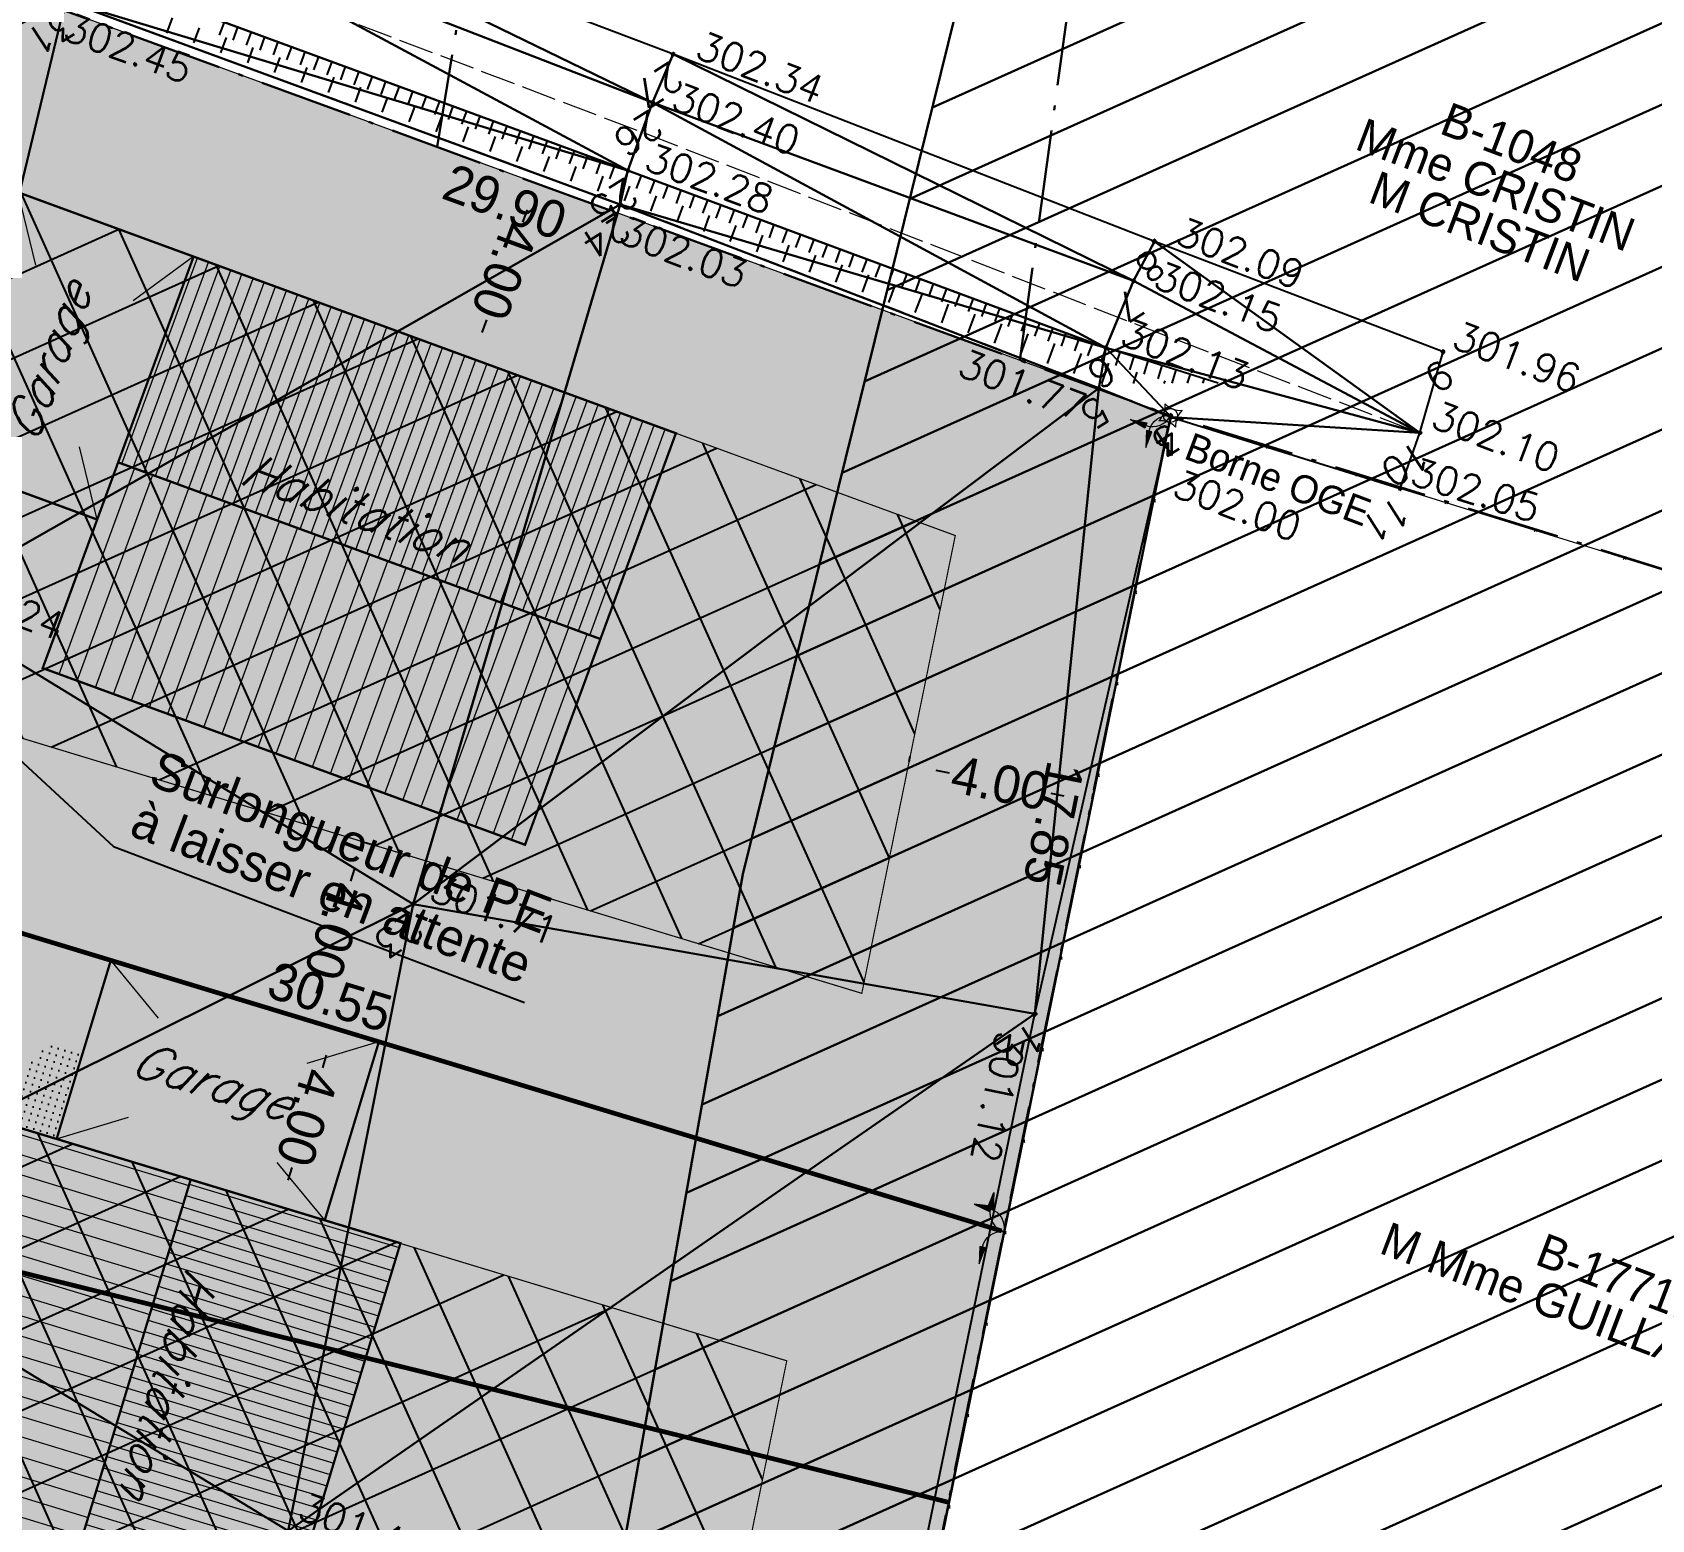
# Model space of a CAD drawing. Header units: metres. Extents: x 1851427 to 1852022, y 5183007 to 5183309.
# Drawn here: x 1851547.35 to 1851582.02, y 5183236.59 to 5183268.45 of the extents above; entities that cross this region are included whole.
import ezdxf
from ezdxf.enums import TextEntityAlignment as Align

# ---------------------------------------------------------------- set-up
doc = ezdxf.new("R2010")
doc.units = ezdxf.units.M
doc.header["$LTSCALE"] = 2.5
doc.header["$PDMODE"] = 35
doc.header["$PDSIZE"] = 0.03
for name, pattern in [('L16', [0.375, 0.3, -0.075]), ('L5', [1.15, 0.8, -0.175, 0, -0.175]), ('L8', [0.225, 0.15, -0.075])]:
    doc.linetypes.add(name, pattern=pattern)
doc.layers.get('0').update_dxf_attribs({"linetype": 'CONTINUOUS', "lineweight": 30})
doc.layers.get('Defpoints').update_dxf_attribs({"linetype": 'CONTINUOUS'})
for name, color, linetype, lineweight in [('CLO_LEG', 7, 'CONTINUOUS', 15), ('P', 7, 'CONTINUOUS', 50), ('PAR', 11, 'L5', 30), ('PAR_REP', 6, 'CONTINUOUS', 15), ('PAR_TXT', 230, 'CONTINUOUS', 20), ('PLU', 5, 'CONTINUOUS', 30), ('PRO_BAT', 252, 'CONTINUOUS', 18), ('PRO_PAR', 1, 'CONTINUOUS', 35), ('PRO_PAR_COT', 200, 'CONTINUOUS', 20), ('PRO_PL_AXES', 193, 'L5', 15), ('TAL', 34, 'CONTINUOUS', 25), ('VOI', 251, 'CONTINUOUS', 20), ('Z', 7, 'CONTINUOUS', 9)]:
    doc.layers.add(name, color=color, linetype=linetype, lineweight=lineweight)
doc.layers.add('N', color=1, linetype='CONTINUOUS', plot=False)
for name, color, linetype in [('PRO_BAT_OMBRES', 7, 'CONTINUOUS'), ('PRO_IMPLANTATION_MAISON', 140, 'L8'), ('PRO_IMPLANTATION_MAISON_COT', 140, 'CONTINUOUS'), ('PRO_PAR_HAC', 7, 'CONTINUOUS'), ('PRO_PL_AXES_3D', 7, 'CONTINUOUS'), ('PRO_RES_AEP_TXT', 130, 'CONTINUOUS'), ('PRO_RES_EP_TXT', 5, 'CONTINUOUS'), ('PRO_RES_EU_TXT', 34, 'CONTINUOUS'), ('TAL_HACH', 44, 'CONTINUOUS'), ('TN_', 94, 'CONTINUOUS')]:
    doc.layers.add(name, color=color, linetype=linetype)
doc.layers.add('PRO_PAR_SURF', color=7, linetype='CONTINUOUS', lineweight=20, true_color=0x285a87)
doc.styles.add('_ECRITURE', font='')
doc.styles.add('Ecriture', font='')
doc.styles.add('SIMPLEX', font='SIMPLEX.SHX', dxfattribs={"oblique": 27})
doc.styles.add('SIMPLEX_IT', font='simplex.shx', dxfattribs={"oblique": 27})
doc.styles.get("Standard").update_dxf_attribs({"font": 'Arial.ttf'})
doc.styles.get('_ECRITURE').set_extended_font_data('NewsGoth BT')
doc.styles.get('Ecriture').set_extended_font_data('NewsGoth BT')
doc.dimstyles.get("Standard").update_dxf_attribs({"dimtxt": 0.18, "dimasz": 0.18, "dimexe": 0.18, "dimexo": 0.0625, "dimgap": 0.09, "dimtad": 0, "dimtih": 1, "dimtoh": 1, "dimdec": 4, "dimzin": 0, "dimdsep": 46, "dimtxsty": 'Standard', "dimcen": 0.09, "dimadec": 0, "dimazin": 0, "dimtfac": 1, "dimtdec": 4, "dimtofl": 0, "dimtmove": 0, "dimatfit": 3, "dimfxl": 1, "dimtolj": 1, "dimtzin": 0, "dimarcsym": 0})
doc.dimstyles.new('Voirie', dxfattribs={"dimtxt": 0.8, "dimasz": 0.6, "dimexe": 0.18, "dimexo": 0.0625, "dimgap": 0, "dimtad": 0, "dimzin": 0, "dimdsep": 46, "dimtxsty": 'Ecriture', "dimcen": 0.04, "dimclrd": 256, "dimclre": 256, "dimclrt": 256, "dimaunit": 2, "dimadec": 3, "dimazin": 0, "dimtfac": 1, "dimtofl": 0, "dimtmove": 0, "dimatfit": 0, "dimfxl": 1, "dimtolj": 1, "dimtzin": 0, "dimlwd": -1, "dimarcsym": 0})
pattern_1 = [(180, (0, 0), (-2e-16, -0.15), [0, -0.15])]
pattern_2 = [(24.21, (1851429.304, 5183182.4787), (-0.651005, 1.447877), []), (114.21, (1851429.304, 5183182.4787), (-1.447877, -0.651005), [])]

# ---------------------------------------------------------------- blocks, each defined once
blk = doc.blocks.new('PRO_MAIS_2')
at = {"layer": 'PRO_BAT'}
h = blk.add_hatch(dxfattribs=at)
h.set_pattern_fill('ANSI31', color=42, scale=0.13, angle=225)
h.paths.add_polyline_path([(0, -4.695), (0, 0), (11, 0), (11, -4.695)])
h = blk.add_hatch(color=253, dxfattribs=at)
h.dxf.hatch_style = 1
h.paths.add_polyline_path([(15, -3.39), (11, -3.39), (11, -9.39), (15, -9.39)])
h.paths.add_polyline_path([(11, 0), (0, 0), (0, -9.39), (11, -9.39)])
h = blk.add_hatch(dxfattribs=at)
h.set_pattern_fill('ANSI31', color=42, scale=0.08, angle=225)
h.paths.add_polyline_path([(11, -9.39), (0, -9.39), (0, -4.695), (11, -4.695)])
at = {"layer": 'PRO_BAT_OMBRES'}
h = blk.add_hatch(dxfattribs=at)
h.set_pattern_fill('PEPIN', color=256, scale=0.05, angle=180)
h.set_pattern_definition(pattern_1)
h.paths.add_polyline_path([(10.5, -10.39), (14.5, -10.39), (15, -9.39), (11, -9.39), (0, -9.39), (0, 0), (-1, -2), (-1, -11.39), (10, -11.39)])
at = {"layer": 'PRO_BAT', "const_width": 0.05, "flags": 128}
for points in [[(11, 0), (0, 0), (0, -9.39), (11, -9.39)], [(15, -3.39), (11, -3.39), (11, -9.39), (15, -9.39)]]:
    blk.add_lwpolyline(points, close=True, dxfattribs=at)
at = {"layer": 'PRO_BAT', "color": 42, "flags": 128}
for points in [[(11, -3.39), (11.891, -4.726)], [(14.109, -4.726), (15, -3.39)], [(11, -9.39), (11.891, -8.054)], [(14.109, -8.054), (15, -9.39)]]:
    blk.add_lwpolyline(points, dxfattribs=at)
at = {"layer": 'PRO_BAT', "const_width": 0.05, "flags": 128}
blk.add_lwpolyline([(11, -4.695), (0, -4.695)], dxfattribs=at)
at = {"layer": 'PRO_BAT', "style": 'SIMPLEX_IT', "oblique": 27}
blk.add_text('Garage', height=0.75, rotation=270, dxfattribs=at).set_placement((13.029, -6.187), align=Align.MIDDLE)
blk.add_text('Habitation', height=0.75, rotation=180, dxfattribs=at).set_placement((8.457, -5.158))
blk = doc.blocks.new('TCPOINT')
blk.add_point((0, 0))
at = {"layer": 'N'}
blk.add_attdef('MAT', (0.2, 0.2), '', height=0.34, dxfattribs=at)
at = {"layer": 'Z', "style": 'SIMPLEX'}
blk.add_attdef('ALT', (0.2, -0.54), '', height=0.34, dxfattribs=at)
blk = doc.blocks.new('*U31')
at = {"layer": 'PAR_REP'}
for radius in [0.15, 0.04]:
    blk.add_circle((0, 0), radius, dxfattribs=at)
for centre, start, end in [((-0.608, 0), 335.1326, 24.8674), ((0, 0.608), 245.1326, 294.8674), ((0.608, 0), 155.1326, 204.8674), ((0, -0.608), 65.1326, 114.8674)]:
    blk.add_arc(centre, 0.458, start, end, dxfattribs=at)
at = {"layer": 'PAR_REP', "style": '_ECRITURE'}
blk.add_text('Borne OGE', height=0.6, dxfattribs=at).set_placement((0.568, -0.76))
blk = doc.blocks.new('PRO_MAIS_3')
at = {"layer": 'PRO_BAT'}
h = blk.add_hatch(dxfattribs=at)
h.set_pattern_fill('ANSI31', color=42, scale=0.13, angle=225)
h.set_pattern_definition([(270, (-2.3, 2e-10), (0.41275, -5e-16), [])])
h.paths.add_polyline_path([(0, -4.695), (0, 0), (8.7, 0), (8.7, -4.695)])
h = blk.add_hatch(color=253, dxfattribs=at)
h.dxf.hatch_style = 1
h.paths.add_polyline_path([(12.7, -1.695), (8.7, -1.695), (8.7, -7.695), (12.7, -7.695)])
h.paths.add_polyline_path([(8.7, 0), (0, 0), (0, -9.39), (8.7, -9.39)])
h = blk.add_hatch(dxfattribs=at)
h.set_pattern_fill('ANSI31', color=42, scale=0.08, angle=225)
h.set_pattern_definition([(270, (-2.3, 2e-10), (0.254, -3e-16), [])])
h.paths.add_polyline_path([(8.7, -9.39), (0, -9.39), (0, -4.695), (8.7, -4.695)])
at = {"layer": 'PRO_BAT_OMBRES'}
h = blk.add_hatch(dxfattribs=at)
h.set_pattern_fill('PEPIN', color=256, scale=0.05, angle=180)
h.set_pattern_definition(pattern_1)
h.paths.add_polyline_path([(10.7, -1), (8.7, 0), (8.7, -1.695), (10.7, -1.695)])
h = blk.add_hatch(dxfattribs=at)
h.set_pattern_fill('PEPIN', color=256, scale=0.05, angle=180)
h.set_pattern_definition(pattern_1)
h.paths.add_polyline_path([(13.7, -2.195), (12.7, -1.695), (12.7, -7.695), (8.7, -7.695), (8.7, -9.39), (0, -9.39), (2, -10.39), (10.7, -10.39), (10.7, -8.195), (13.7, -8.195)])
at = {"layer": 'PRO_BAT', "const_width": 0.05, "flags": 128}
for points in [[(8.7, 0), (0, 0), (0, -9.39), (8.7, -9.39)], [(12.7, -1.695), (8.7, -1.695), (8.7, -7.695), (12.7, -7.695)]]:
    blk.add_lwpolyline(points, close=True, dxfattribs=at)
at = {"layer": 'PRO_BAT', "color": 42, "flags": 128}
for points in [[(8.7, -1.695), (9.591, -3.031)], [(11.809, -3.031), (12.7, -1.695)], [(8.7, -7.695), (9.591, -6.359)], [(11.809, -6.359), (12.7, -7.695)]]:
    blk.add_lwpolyline(points, dxfattribs=at)
at = {"layer": 'PRO_BAT', "const_width": 0.05, "flags": 128}
blk.add_lwpolyline([(8.7, -4.695), (0, -4.695)], dxfattribs=at)
at = {"layer": 'PRO_BAT', "style": 'SIMPLEX_IT', "oblique": 27}
blk.add_text('Garage', height=0.75, rotation=270, dxfattribs=at).set_placement((10.729, -4.492), align=Align.MIDDLE)
blk.add_text('Habitation', height=0.75, rotation=180, dxfattribs=at).set_placement((6.929, -5.158))
blk = doc.blocks.new('fleche cote')
blk.add_hatch(color=0).paths.add_polyline_path([(-0.524, -0.399), (-0.524, -0.55), (-0.975, -0.475)])
at = {"color": 0}
blk.add_lwpolyline([(-0.524, -0.475, 0.385882), (0, 0)], format="xyb", dxfattribs=at)
blk.add_lwpolyline([(-0.524, -0.399), (-0.524, -0.55), (-0.975, -0.475)], close=True, dxfattribs=at)
blk = doc.blocks.new('fleche cote2')
blk.add_hatch(color=0).paths.add_polyline_path([(-0.524, 0.399), (-0.524, 0.55), (-0.975, 0.475)])
at = {"color": 0}
blk.add_lwpolyline([(-0.524, 0.399), (-0.524, 0.55), (-0.975, 0.475)], close=True, dxfattribs=at)
blk.add_lwpolyline([(-0.524, 0.475, -0.385882), (0, 0)], format="xyb", dxfattribs=at)
blk = doc.blocks.new('*D50')
at = {"layer": 'Defpoints', "color": 0, "transparency": 16777216}
for p in [(1851558.146, 5183265.218), (1851558.146, 5183265.218), (1851556.77, 5183261.462)]:
    blk.add_point(p, dxfattribs=at)
at = {"layer": 'PRO_IMPLANTATION_MAISON_COT', "lineweight": -2, "transparency": 16777216}
for p, q in [((1851558.205, 5183265.197), (1851558.315, 5183265.156)), ((1851556.828, 5183261.441), (1851556.939, 5183261.401))]:
    blk.add_line(p, q, dxfattribs=at)
at = {"layer": 'PRO_IMPLANTATION_MAISON_COT', "transparency": 16777216}
for p, q in [((1851557.939, 5183264.655), (1851557.841, 5183264.387)), ((1851556.976, 5183262.026), (1851557.074, 5183262.293))]:
    blk.add_line(p, q, dxfattribs=at)
for points in [[(1851558.033, 5183264.62), (1851557.845, 5183264.689), (1851558.146, 5183265.218)], [(1851557.07, 5183261.991), (1851556.882, 5183262.06), (1851556.77, 5183261.462)]]:
    blk.add_solid(points, dxfattribs=at)
at = {"layer": 'PRO_IMPLANTATION_MAISON_COT', "transparency": 16777216, "insert": (1851557.458, 5183263.34), "char_height": 0.8, "attachment_point": 5, "rotation": 249.8745, "style": 'Ecriture'}
blk.add_mtext('\\A1;4.00', dxfattribs=at)
blk = doc.blocks.new('*D51')
at = {"layer": 'Defpoints', "color": 0, "transparency": 16777216}
for p in [(1851566.108, 5183252.77), (1851570.027, 5183251.97), (1851570.027, 5183251.97)]:
    blk.add_point(p, dxfattribs=at)
at = {"layer": 'PRO_IMPLANTATION_MAISON_COT', "lineweight": -2, "transparency": 16777216}
for p, q in [((1851566.12, 5183252.831), (1851566.144, 5183252.946)), ((1851570.04, 5183252.031), (1851570.063, 5183252.146))]:
    blk.add_line(p, q, dxfattribs=at)
at = {"layer": 'PRO_IMPLANTATION_MAISON_COT', "transparency": 16777216}
for p, q in [((1851566.696, 5183252.65), (1851566.975, 5183252.593)), ((1851569.439, 5183252.09), (1851569.16, 5183252.147))]:
    blk.add_line(p, q, dxfattribs=at)
for points in [[(1851566.716, 5183252.748), (1851566.676, 5183252.552), (1851566.108, 5183252.77)], [(1851569.459, 5183252.188), (1851569.419, 5183251.992), (1851570.027, 5183251.97)]]:
    blk.add_solid(points, dxfattribs=at)
at = {"layer": 'PRO_IMPLANTATION_MAISON_COT', "transparency": 16777216, "insert": (1851568.068, 5183252.37), "char_height": 0.8, "attachment_point": 5, "rotation": 348.4643, "style": 'Ecriture'}
blk.add_mtext('\\A1;4.00', dxfattribs=at)
blk = doc.blocks.new('*D52')
at = {"layer": 'Defpoints', "color": 0, "transparency": 16777216}
for p in [(1851554.419, 5183251.115), (1851553.256, 5183247.287), (1851553.256, 5183247.287)]:
    blk.add_point(p, dxfattribs=at)
at = {"layer": 'PRO_IMPLANTATION_MAISON_COT', "lineweight": -2, "transparency": 16777216}
for p, q in [((1851554.478, 5183251.096), (1851554.591, 5183251.062)), ((1851553.315, 5183247.269), (1851553.428, 5183247.235))]:
    blk.add_line(p, q, dxfattribs=at)
at = {"layer": 'PRO_IMPLANTATION_MAISON_COT', "transparency": 16777216}
for p, q in [((1851554.244, 5183250.54), (1851554.161, 5183250.268)), ((1851553.43, 5183247.861), (1851553.513, 5183248.134))]:
    blk.add_line(p, q, dxfattribs=at)
for points in [[(1851554.34, 5183250.511), (1851554.149, 5183250.57), (1851554.419, 5183251.115)], [(1851553.526, 5183247.832), (1851553.334, 5183247.891), (1851553.256, 5183247.287)]]:
    blk.add_solid(points, dxfattribs=at)
at = {"layer": 'PRO_IMPLANTATION_MAISON_COT', "transparency": 16777216, "insert": (1851553.837, 5183249.201), "char_height": 0.8, "attachment_point": 5, "rotation": 253.0949, "style": 'Ecriture'}
blk.add_mtext('\\A1;4.00', dxfattribs=at)
blk = doc.blocks.new('*D56')
at = {"layer": 'Defpoints', "color": 0, "transparency": 16777216}
for p in [(1851553.814, 5183247.118), (1851553.814, 5183247.118), (1851552.651, 5183243.29)]:
    blk.add_point(p, dxfattribs=at)
at = {"layer": 'PRO_IMPLANTATION_MAISON_COT', "lineweight": -2, "transparency": 16777216}
for p, q in [((1851553.755, 5183247.136), (1851553.642, 5183247.17)), ((1851552.711, 5183243.272), (1851552.823, 5183243.238))]:
    blk.add_line(p, q, dxfattribs=at)
at = {"layer": 'PRO_IMPLANTATION_MAISON_COT', "transparency": 16777216}
for p, q in [((1851553.64, 5183246.543), (1851553.557, 5183246.271)), ((1851552.826, 5183243.864), (1851552.909, 5183244.137))]:
    blk.add_line(p, q, dxfattribs=at)
for points in [[(1851553.736, 5183246.514), (1851553.544, 5183246.573), (1851553.814, 5183247.118)], [(1851552.921, 5183243.835), (1851552.73, 5183243.894), (1851552.651, 5183243.29)]]:
    blk.add_solid(points, dxfattribs=at)
at = {"layer": 'PRO_IMPLANTATION_MAISON_COT', "transparency": 16777216, "insert": (1851553.233, 5183245.204), "char_height": 0.8, "attachment_point": 5, "rotation": 253.0949, "style": 'Ecriture'}
blk.add_mtext('\\A1;4.00', dxfattribs=at)
blk = doc.blocks.new('PAR_TXT_02')
at = {"layer": 'PAR_TXT', "style": '_ECRITURE'}
for tag, p in [('CONFINS_1', (0, 0.8)), ('CONFINS_2', (0, 0)), ('CONFINS_3', (0, -0.8)), ('CONFINS_4', (0, -1.6))]:
    blk.add_attdef(tag, text='', height=0.45, dxfattribs=at).set_placement(p, align=Align.MIDDLE)

msp = doc.modelspace()

# ---------------------------------------------------------------- hatches: boundary and pattern name
at = {"layer": 'PLU'}
h = msp.add_hatch(dxfattribs=at)
h.set_pattern_fill('ANSI31', color=256, scale=0.5)
h.set_pattern_definition([(24.21, (1851429.304, 5183182.4787), (-0.651005, 1.447877), [])])
h.paths.add_polyline_path([(1851573.783, 5183272.235), (1851567.273, 5183269.493), (1851562.562, 5183250.422), (1851559.095, 5183230.878), (1851557.038, 5183204.636), (1851554.431, 5183174.429), (1851560.896, 5183146.032), (1851566.634, 5183139.902), (1851570.73, 5183137.309), (1851615.887, 5183256.249)])
h.paths.add_polyline_path([(1851573.543, 5183224.394), (1851588.36, 5183218.768), (1851588.8, 5183219.927), (1851573.983, 5183225.553)], flags=24)
at = {"layer": 'PRO_IMPLANTATION_MAISON'}
h = msp.add_hatch(dxfattribs=at)
h.set_pattern_fill('ANSI37', color=256, scale=0.5)
h.set_pattern_definition(pattern_2)
h.paths.add_polyline_path([(1851567.109, 5183257.674), (1851546.43, 5183265.251), (1851543.73, 5183254.363), (1851565.107, 5183247.866)])
h = msp.add_hatch(dxfattribs=at)
h.set_pattern_fill('ANSI37', color=256, scale=0.5)
h.set_pattern_definition(pattern_2)
h.paths.add_polyline_path([(1851563.5, 5183239.993), (1851541.802, 5183246.588), (1851539.743, 5183238.285), (1851561.579, 5183230.58)])
at = {"layer": 'PRO_PAR_HAC'}
h = msp.add_hatch(color=174, dxfattribs=at)
h.dxf.hatch_style = 1
h.paths.add_polyline_path([(1851571.716, 5183260.245), (1851543.621, 5183270.541), (1851538.934, 5183251.64), (1851568.148, 5183242.761)])
h = msp.add_hatch(color=174, dxfattribs=at)
h.dxf.hatch_style = 1
h.paths.add_polyline_path([(1851568.148, 5183242.761), (1851538.934, 5183251.64), (1851534.987, 5183235.722), (1851564.565, 5183225.285), (1851564.993, 5183227.305)])

# ---------------------------------------------------------------- linework, layer by layer
at = {"layer": 'CLO_LEG', "flags": 128}
msp.add_lwpolyline([(1851567.255, 5183226.846), (1851565.029, 5183227.334), (1851571.734, 5183260.211), (1851587.055, 5183255.449)], dxfattribs=at)
at = {"layer": 'CLO_LEG'}
for p in [(1851571.894, 5183260.162), (1851573.804, 5183259.568), (1851575.714, 5183258.974), (1851571.368, 5183258.416), (1851577.624, 5183258.381), (1851579.534, 5183257.787), (1851581.444, 5183257.194), (1851570.968, 5183256.456), (1851570.569, 5183254.497), (1851570.169, 5183252.537), (1851569.77, 5183250.577), (1851569.37, 5183248.618), (1851568.97, 5183246.658), (1851568.571, 5183244.698), (1851568.171, 5183242.739), (1851567.771, 5183240.779), (1851567.372, 5183238.819), (1851566.972, 5183236.86)]:
    msp.add_point(p, dxfattribs=at)
at = {"layer": 'PAR', "flags": 128}
for points in [[(1851518.743, 5183279.657), (1851571.716, 5183260.245)], [(1851556.014, 5183265.999), (1851558.085, 5183278.648)], [(1851568.493, 5183261.426), (1851570.237, 5183274.194)], [(1851597.044, 5183252.346), (1851571.716, 5183260.245), (1851564.993, 5183227.305)]]:
    msp.add_lwpolyline(points, dxfattribs=at)
at = {"layer": 'PLU', "flags": 128}
msp.add_lwpolyline([(1851579.507, 5183274.646), (1851567.273, 5183269.493), (1851562.562, 5183250.422), (1851559.095, 5183230.878), (1851557.038, 5183204.636), (1851554.431, 5183174.429), (1851560.896, 5183146.032), (1851566.634, 5183139.902), (1851584.1, 5183128.846)], dxfattribs=at)
at = {"layer": 'PRO_IMPLANTATION_MAISON', "const_width": 0.025, "flags": 128}
for points in [[(1851567.109, 5183257.674), (1851546.43, 5183265.251), (1851543.73, 5183254.363), (1851565.107, 5183247.866)], [(1851563.5, 5183239.993), (1851541.802, 5183246.588), (1851539.743, 5183238.285), (1851561.579, 5183230.58)]]:
    msp.add_lwpolyline(points, close=True, dxfattribs=at)
at = {"layer": 'PRO_PAR', "const_width": 0.1, "flags": 128}
msp.add_lwpolyline([(1851568.101, 5183242.775), (1851538.934, 5183251.64)], dxfattribs=at)
at = {"layer": 'PRO_PAR_SURF', "flags": 128}
for points in [[(1851571.716, 5183260.245), (1851543.621, 5183270.541), (1851538.934, 5183251.64), (1851568.148, 5183242.761)], [(1851568.148, 5183242.761), (1851538.934, 5183251.64), (1851534.987, 5183235.722), (1851564.565, 5183225.285), (1851564.993, 5183227.305)]]:
    msp.add_lwpolyline(points, close=True, dxfattribs=at)
at = {"layer": 'PRO_PL_AXES', "const_width": 0.1, "flags": 128}
msp.add_lwpolyline([(1851508.313, 5183251.506), (1851566.964, 5183236.962)], dxfattribs=at)
at = {"layer": 'PRO_PL_AXES_3D'}
msp.add_polyline3d([(1851508.313, 5183251.506, 303.487), (1851509.32, 5183251.256, 303.556), (1851509.521, 5183251.206, 303.567), (1851509.729, 5183251.155, 303.542), (1851510.688, 5183250.917, 303.433), (1851510.814, 5183250.886, 303.424), (1851511.552, 5183250.703, 303.343), (1851512.337, 5183250.508, 303.006), (1851512.531, 5183250.46, 302.938), (1851526.591, 5183246.973, 302.711), (1851527.203, 5183246.822, 302.698), (1851537.747, 5183244.207, 302.216), (1851541.935, 5183243.169, 302.023), (1851542.134, 5183243.119, 302.015), (1851553.607, 5183240.274, 301.498), (1851557.204, 5183239.382, 301.331), (1851566.671, 5183237.035, 300.898)], dxfattribs=at)
at = {"layer": 'PRO_RES_AEP_TXT', "color": 7, "linetype": 'Continuous', "flags": 128}
msp.add_lwpolyline([(1851549.084, 5183251.01), (1851557.883, 5183247.67)], dxfattribs=at)
at = {"layer": 'PRO_RES_EP_TXT', "color": 7, "linetype": 'Continuous', "flags": 128}
msp.add_lwpolyline([(1851549.084, 5183251.01), (1851557.883, 5183247.67)], dxfattribs=at)
at = {"layer": 'PRO_RES_EU_TXT', "color": 7, "linetype": 'Continuous', "flags": 128}
msp.add_lwpolyline([(1851549.084, 5183251.01), (1851557.883, 5183247.67)], dxfattribs=at)
at = {"layer": 'TAL', "flags": 128}
msp.add_lwpolyline([(1851572.737, 5183260.939), (1851570.333, 5183261.699), (1851560.098, 5183265.494), (1851548.281, 5183269.842), (1851532.435, 5183275.248)], dxfattribs=at)
at = {"layer": 'TAL', "linetype": 'L8', "flags": 128}
msp.add_lwpolyline([(1851570.185, 5183260.831), (1851559.933, 5183264.767), (1851548.054, 5183269.128), (1851532.189, 5183274.765)], dxfattribs=at)
at = {"layer": 'TAL_HACH'}
for p, q in [((1851550.339, 5183268.765), (1851550.22, 5183268.439)), ((1851550.916, 5183268.553), (1851550.796, 5183268.228)), ((1851551.452, 5183268.675), (1851551.348, 5183268.394)), ((1851551.74, 5183268.569), (1851551.636, 5183268.288)), ((1851551.492, 5183268.341), (1851551.373, 5183268.016)), ((1851552.028, 5183268.463), (1851551.924, 5183268.182)), ((1851552.316, 5183268.357), (1851552.213, 5183268.076)), ((1851552.604, 5183268.251), (1851552.501, 5183267.97)), ((1851552.069, 5183268.129), (1851551.949, 5183267.804)), ((1851552.645, 5183267.917), (1851552.526, 5183267.593)), ((1851552.893, 5183268.145), (1851552.789, 5183267.864)), ((1851553.181, 5183268.039), (1851553.077, 5183267.758)), ((1851553.469, 5183267.933), (1851553.366, 5183267.652)), ((1851553.757, 5183267.827), (1851553.654, 5183267.546)), ((1851553.221, 5183267.705), (1851553.102, 5183267.381)), ((1851553.798, 5183267.492), (1851553.679, 5183267.169)), ((1851554.046, 5183267.721), (1851553.942, 5183267.439)), ((1851554.334, 5183267.615), (1851554.23, 5183267.333)), ((1851554.622, 5183267.509), (1851554.518, 5183267.227)), ((1851554.374, 5183267.28), (1851554.256, 5183266.958)), ((1851554.91, 5183267.403), (1851554.807, 5183267.121)), ((1851555.198, 5183267.297), (1851555.095, 5183267.015)), ((1851555.487, 5183267.191), (1851555.383, 5183266.909)), ((1851554.951, 5183267.068), (1851554.832, 5183266.746)), ((1851555.527, 5183266.856), (1851555.409, 5183266.535)), ((1851555.775, 5183267.085), (1851555.671, 5183266.803)), ((1851556.063, 5183266.979), (1851555.959, 5183266.697)), ((1851556.351, 5183266.873), (1851556.248, 5183266.591)), ((1851556.103, 5183266.644), (1851555.985, 5183266.323)), ((1851556.639, 5183266.767), (1851556.536, 5183266.485)), ((1851556.68, 5183266.432), (1851556.562, 5183266.111)), ((1851556.928, 5183266.661), (1851556.824, 5183266.379)), ((1851557.216, 5183266.555), (1851557.112, 5183266.273)), ((1851557.504, 5183266.449), (1851557.4, 5183266.167)), ((1851557.256, 5183266.22), (1851557.138, 5183265.9)), ((1851557.792, 5183266.342), (1851557.689, 5183266.061)), ((1851558.08, 5183266.236), (1851557.977, 5183265.955)), ((1851558.369, 5183266.13), (1851558.265, 5183265.849)), ((1851557.833, 5183266.008), (1851557.715, 5183265.688)), ((1851558.409, 5183265.796), (1851558.292, 5183265.476)), ((1851558.657, 5183266.024), (1851558.553, 5183265.743)), ((1851558.945, 5183265.918), (1851558.841, 5183265.637)), ((1851559.233, 5183265.812), (1851559.13, 5183265.531)), ((1851558.985, 5183265.584), (1851558.868, 5183265.265)), ((1851559.521, 5183265.706), (1851559.418, 5183265.425)), ((1851559.81, 5183265.6), (1851559.706, 5183265.319)), ((1851560.098, 5183265.494), (1851559.994, 5183265.213)), ((1851560.382, 5183265.389), (1851560.278, 5183265.107)), ((1851559.562, 5183265.372), (1851559.445, 5183265.053)), ((1851560.136, 5183265.16), (1851560.018, 5183264.842)), ((1851560.666, 5183265.283), (1851560.562, 5183265.002)), ((1851560.951, 5183265.178), (1851560.846, 5183264.897)), ((1851561.235, 5183265.073), (1851561.131, 5183264.791)), ((1851560.704, 5183264.949), (1851560.584, 5183264.625)), ((1851561.273, 5183264.739), (1851561.15, 5183264.407)), ((1851561.519, 5183264.967), (1851561.415, 5183264.686)), ((1851561.804, 5183264.862), (1851561.699, 5183264.58)), ((1851562.088, 5183264.756), (1851561.984, 5183264.475)), ((1851561.841, 5183264.528), (1851561.716, 5183264.19)), ((1851562.372, 5183264.651), (1851562.268, 5183264.37)), ((1851562.657, 5183264.545), (1851562.552, 5183264.264)), ((1851562.941, 5183264.44), (1851562.837, 5183264.159)), ((1851562.41, 5183264.317), (1851562.282, 5183263.972)), ((1851562.979, 5183264.106), (1851562.849, 5183263.755)), ((1851563.225, 5183264.335), (1851563.121, 5183264.053)), ((1851563.509, 5183264.229), (1851563.405, 5183263.948)), ((1851563.794, 5183264.124), (1851563.689, 5183263.842)), ((1851564.078, 5183264.018), (1851563.974, 5183263.737)), ((1851563.547, 5183263.895), (1851563.415, 5183263.537)), ((1851564.116, 5183263.684), (1851563.981, 5183263.32)), ((1851564.362, 5183263.913), (1851564.258, 5183263.632)), ((1851564.647, 5183263.808), (1851564.542, 5183263.526)), ((1851564.931, 5183263.702), (1851564.827, 5183263.421)), ((1851564.685, 5183263.474), (1851564.547, 5183263.103)), ((1851565.215, 5183263.597), (1851565.111, 5183263.315)), ((1851565.5, 5183263.491), (1851565.395, 5183263.21)), ((1851565.784, 5183263.386), (1851565.68, 5183263.105)), ((1851565.253, 5183263.263), (1851565.113, 5183262.885)), ((1851565.822, 5183263.052), (1851565.679, 5183262.668)), ((1851566.068, 5183263.28), (1851565.964, 5183262.999)), ((1851566.353, 5183263.175), (1851566.248, 5183262.894)), ((1851566.637, 5183263.07), (1851566.533, 5183262.788)), ((1851566.921, 5183262.964), (1851566.817, 5183262.683)), ((1851566.39, 5183262.841), (1851566.246, 5183262.45)), ((1851566.959, 5183262.63), (1851566.812, 5183262.233)), ((1851567.205, 5183262.859), (1851567.101, 5183262.578)), ((1851567.49, 5183262.753), (1851567.385, 5183262.472)), ((1851567.774, 5183262.648), (1851567.67, 5183262.367)), ((1851567.528, 5183262.419), (1851567.378, 5183262.016)), ((1851568.058, 5183262.543), (1851567.954, 5183262.261)), ((1851568.343, 5183262.437), (1851568.238, 5183262.156)), ((1851568.627, 5183262.332), (1851568.523, 5183262.05)), ((1851568.096, 5183262.209), (1851567.944, 5183261.798)), ((1851568.665, 5183261.998), (1851568.51, 5183261.581)), ((1851568.911, 5183262.226), (1851568.807, 5183261.945)), ((1851569.196, 5183262.121), (1851569.091, 5183261.84)), ((1851569.48, 5183262.015), (1851569.376, 5183261.734)), ((1851569.233, 5183261.787), (1851569.076, 5183261.363)), ((1851569.802, 5183261.576), (1851569.643, 5183261.146)), ((1851569.764, 5183261.91), (1851569.66, 5183261.629)), ((1851570.049, 5183261.805), (1851569.944, 5183261.523)), ((1851570.333, 5183261.699), (1851570.235, 5183261.415)), ((1851570.633, 5183261.604), (1851570.543, 5183261.318)), ((1851570.389, 5183261.367), (1851570.243, 5183260.924)), ((1851570.934, 5183261.509), (1851570.843, 5183261.223)), ((1851571.234, 5183261.414), (1851571.144, 5183261.128)), ((1851571.535, 5183261.319), (1851571.444, 5183261.033)), ((1851571.835, 5183261.224), (1851571.745, 5183260.938)), ((1851570.994, 5183261.176), (1851570.915, 5183260.928)), ((1851571.595, 5183260.986), (1851571.578, 5183260.932)), ((1851572.136, 5183261.129), (1851572.074, 5183260.935)), ((1851572.436, 5183261.034), (1851572.405, 5183260.937)), ((1851572.737, 5183260.939), (1851572.737, 5183260.939))]:
    msp.add_line(p, q, dxfattribs=at)
at = {"layer": 'TN_'}
for points in [[(1851548.054, 5183269.128, 302.45), (1851533.135, 5183274.429, 303.11), (1851529.942, 5183259.867, 302.89)], [(1851560.627, 5183266.953, 302.4), (1851549.394, 5183272.418, 302.73), (1851548.973, 5183271.472, 302.77)], [(1851560.627, 5183266.953, 302.4), (1851561.067, 5183267.986, 302.34), (1851549.394, 5183272.418, 302.73)], [(1851560.098, 5183265.494, 302.28), (1851548.973, 5183271.472, 302.77), (1851548.281, 5183269.842, 302.65)], [(1851560.098, 5183265.494, 302.28), (1851560.627, 5183266.953, 302.4), (1851548.973, 5183271.472, 302.77)], [(1851548.054, 5183269.128, 302.45), (1851560.098, 5183265.494, 302.28), (1851548.281, 5183269.842, 302.65)], [(1851544.955, 5183256.222, 302.24), (1851548.054, 5183269.128, 302.45), (1851529.942, 5183259.867, 302.89)], [(1851544.955, 5183256.222, 302.24), (1851559.933, 5183264.767, 302.03), (1851548.054, 5183269.128, 302.45)], [(1851548.054, 5183269.128, 302.45), (1851559.933, 5183264.767, 302.03), (1851560.098, 5183265.494, 302.28)], [(1851570.927, 5183263.129, 302.15), (1851561.067, 5183267.986, 302.34), (1851560.627, 5183266.953, 302.4)], [(1851570.927, 5183263.129, 302.15), (1851571.372, 5183263.977, 302.09), (1851561.067, 5183267.986, 302.34)], [(1851560.098, 5183265.494, 302.28), (1851570.333, 5183261.699, 302.13), (1851560.627, 5183266.953, 302.4)], [(1851570.333, 5183261.699, 302.13), (1851570.927, 5183263.129, 302.15), (1851560.627, 5183266.953, 302.4)], [(1851559.933, 5183264.767, 302.03), (1851570.333, 5183261.699, 302.13), (1851560.098, 5183265.494, 302.28)], [(1851544.955, 5183256.222, 302.24), (1851555.502, 5183249.777, 301.71), (1851559.933, 5183264.767, 302.03)], [(1851555.502, 5183249.777, 301.71), (1851570.185, 5183260.831, 301.77), (1851559.933, 5183264.767, 302.03)], [(1851559.933, 5183264.767, 302.03), (1851570.185, 5183260.831, 301.77), (1851570.333, 5183261.699, 302.13)], [(1851570.927, 5183263.129, 302.15), (1851577.058, 5183259.877, 302.1), (1851571.372, 5183263.977, 302.09)], [(1851571.372, 5183263.977, 302.09), (1851577.058, 5183259.877, 302.1), (1851577.554, 5183261.609, 301.96)], [(1851570.333, 5183261.699, 302.13), (1851577.058, 5183259.877, 302.1), (1851570.927, 5183263.129, 302.15)], [(1851570.185, 5183260.831, 301.77), (1851571.734, 5183260.211, 302), (1851570.333, 5183261.699, 302.13)], [(1851577.058, 5183259.877, 302.1), (1851570.333, 5183261.699, 302.13), (1851571.734, 5183260.211, 302)], [(1851555.502, 5183249.777, 301.71), (1851568.816, 5183247.423, 301.12), (1851570.185, 5183260.831, 301.77)], [(1851568.816, 5183247.423, 301.12), (1851571.734, 5183260.211, 302), (1851570.185, 5183260.831, 301.77)], [(1851576.639, 5183258.684, 302.05), (1851577.058, 5183259.877, 302.1), (1851571.734, 5183260.211, 302)], [(1851544.955, 5183256.222, 302.24), (1851541.897, 5183243.001, 302.02), (1851555.502, 5183249.777, 301.71)], [(1851541.897, 5183243.001, 302.02), (1851552.824, 5183236.35, 301.41), (1851555.502, 5183249.777, 301.71)], [(1851555.502, 5183249.777, 301.71), (1851552.824, 5183236.35, 301.41), (1851568.816, 5183247.423, 301.12)], [(1851552.824, 5183236.35, 301.41), (1851565.723, 5183232.445, 300.8), (1851568.816, 5183247.423, 301.12)], [(1851539.337, 5183230.358, 301.74), (1851552.824, 5183236.35, 301.41), (1851541.897, 5183243.001, 302.02)]]:
    msp.add_3dface(points, dxfattribs=at)
at = {"layer": 'VOI', "linetype": 'L16', "flags": 128}
for points in [[(1851577.554, 5183261.609), (1851571.372, 5183263.977), (1851561.067, 5183267.986), (1851549.394, 5183272.418), (1851534.299, 5183277.911), (1851528.756, 5183279.704)], [(1851576.91, 5183259.928), (1851570.723, 5183262.298), (1851560.421, 5183266.306), (1851548.767, 5183270.731), (1851533.715, 5183276.209), (1851529.658, 5183277.342)]]:
    msp.add_lwpolyline(points, dxfattribs=at)

# ---------------------------------------------------------------- block references
at = {"layer": 'P'}
ref = msp.add_blockref('TCPOINT', (1851548.054, 5183269.128, 302.45), dxfattribs=dict(at, rotation=212.5130430288477))
ref.add_attrib('MAT', '31', (1851548.023, 5183268.99, 302.45), dxfattribs={"layer": 'N', "height": 0.6, "rotation": 212.513, "style": 'SIMPLEX'})
ref.add_attrib('ALT', '302.45', dxfattribs={"layer": 'Z', "height": 0.6, "rotation": 339.8444, "style": 'SIMPLEX'}).set_placement((1851548.174, 5183268.881), align=Align.TOP_LEFT)
ref = msp.add_blockref('TCPOINT', (1851561.067, 5183267.986, 302.34), dxfattribs=dict(at, rotation=212.5130430288477))
ref.add_attrib('MAT', '27', (1851561.036, 5183267.848, 302.34), dxfattribs={"layer": 'N', "height": 0.6, "rotation": 212.513, "style": 'SIMPLEX'})
ref.add_attrib('ALT', '302.34', dxfattribs={"layer": 'Z', "height": 0.6, "rotation": 338.7399, "style": 'SIMPLEX'}).set_placement((1851561.723, 5183268.49), align=Align.TOP_LEFT)
ref = msp.add_blockref('TCPOINT', (1851560.627, 5183266.953, 302.4), dxfattribs=dict(at, rotation=212.5130430288477))
ref.add_attrib('MAT', '26', (1851560.596, 5183266.815, 302.4), dxfattribs={"layer": 'N', "height": 0.6, "rotation": 212.513, "style": 'SIMPLEX'})
ref.add_attrib('ALT', '302.40', dxfattribs={"layer": 'Z', "height": 0.6, "rotation": 338.7399, "style": 'SIMPLEX'}).set_placement((1851561.209, 5183267.391), align=Align.TOP_LEFT)
ref = msp.add_blockref('TCPOINT', (1851560.098, 5183265.494, 302.28), dxfattribs=dict(at, rotation=212.5130430288477))
ref.add_attrib('MAT', '25', (1851560.067, 5183265.356, 302.28), dxfattribs={"layer": 'N', "height": 0.6, "rotation": 212.513, "style": 'SIMPLEX'})
ref.add_attrib('ALT', '302.28', dxfattribs={"layer": 'Z', "height": 0.6, "rotation": 339.6563, "style": 'SIMPLEX'}).set_placement((1851560.625, 5183266.093), align=Align.TOP_LEFT)
ref = msp.add_blockref('TCPOINT', (1851559.933, 5183264.767, 302.03), dxfattribs=dict(at, rotation=212.5130430288477))
ref.add_attrib('MAT', '24', (1851559.903, 5183264.629, 302.03), dxfattribs={"layer": 'N', "height": 0.6, "rotation": 212.513, "style": 'SIMPLEX'})
ref.add_attrib('ALT', '302.03', dxfattribs={"layer": 'Z', "height": 0.6, "rotation": 338.9928, "style": 'SIMPLEX'}).set_placement((1851560.079, 5183264.526), align=Align.TOP_LEFT)
ref = msp.add_blockref('TCPOINT', (1851571.372, 5183263.977, 302.09), dxfattribs=dict(at, rotation=212.5130430288477))
ref.add_attrib('MAT', '8', (1851571.341, 5183263.839, 302.09), dxfattribs={"layer": 'N', "height": 0.6, "rotation": 212.513, "style": 'SIMPLEX'})
ref.add_attrib('ALT', '302.09', dxfattribs={"layer": 'Z', "height": 0.6, "rotation": 339.0426, "style": 'SIMPLEX'}).set_placement((1851572.003, 5183264.505), align=Align.TOP_LEFT)
ref = msp.add_blockref('TCPOINT', (1851570.927, 5183263.129, 302.15), dxfattribs=dict(at, rotation=212.5130430288477))
ref.add_attrib('MAT', '7', (1851570.896, 5183262.991, 302.15), dxfattribs={"layer": 'N', "height": 0.6, "rotation": 212.513, "style": 'SIMPLEX'})
ref.add_attrib('ALT', '302.15', dxfattribs={"layer": 'Z', "height": 0.6, "rotation": 339.0426, "style": 'SIMPLEX'}).set_placement((1851571.531, 5183263.565), align=Align.TOP_LEFT)
ref = msp.add_blockref('TCPOINT', (1851570.333, 5183261.699, 302.13), dxfattribs=dict(at, rotation=212.5130430288477))
ref.add_attrib('MAT', '6', (1851570.302, 5183261.561, 302.13), dxfattribs={"layer": 'N', "height": 0.6, "rotation": 212.513, "style": 'SIMPLEX'})
ref.add_attrib('ALT', '302.13', dxfattribs={"layer": 'Z', "height": 0.6, "rotation": 339.0426, "style": 'SIMPLEX'}).set_placement((1851570.82, 5183262.343), align=Align.TOP_LEFT)
ref = msp.add_blockref('TCPOINT', (1851577.554, 5183261.609, 301.96), dxfattribs=dict(at, rotation=212.5130430288477))
ref.add_attrib('MAT', '9', (1851577.524, 5183261.471, 301.96), dxfattribs={"layer": 'N', "height": 0.6, "rotation": 212.513, "style": 'SIMPLEX'})
ref.add_attrib('ALT', '301.96', dxfattribs={"layer": 'Z', "height": 0.6, "rotation": 339.21, "style": 'SIMPLEX'}).set_placement((1851577.922, 5183262.275, 301.96), align=Align.TOP_LEFT)
ref = msp.add_blockref('TCPOINT', (1851570.185, 5183260.831, 301.77), dxfattribs=dict(at, rotation=212.5130430288477))
ref.add_attrib('MAT', '5', (1851570.154, 5183260.693, 301.77), dxfattribs={"layer": 'N', "height": 0.6, "rotation": 212.513, "style": 'SIMPLEX'})
ref.add_attrib('ALT', '301.77', dxfattribs={"layer": 'Z', "height": 0.6, "rotation": 338.9928, "style": 'SIMPLEX'}).set_placement((1851567.34, 5183261.683), align=Align.TOP_LEFT)
ref = msp.add_blockref('TCPOINT', (1851571.716, 5183260.245), dxfattribs=dict(at, rotation=212.5130430288477))
ref.add_attrib('MAT', '3', (1851571.686, 5183260.107), dxfattribs={"layer": 'N', "height": 0.6, "rotation": 212.513, "style": 'SIMPLEX'})
ref = msp.add_blockref('TCPOINT', (1851571.734, 5183260.211, 302), dxfattribs=dict(at, rotation=212.5130430288477))
ref.add_attrib('MAT', '4', (1851571.704, 5183260.073, 302), dxfattribs={"layer": 'N', "height": 0.6, "rotation": 212.513, "style": 'SIMPLEX'})
ref.add_attrib('ALT', '302.00', dxfattribs={"layer": 'Z', "height": 0.6, "rotation": 339.21, "style": 'SIMPLEX'}).set_placement((1851571.938, 5183259.097, 302), align=Align.TOP_LEFT)
ref = msp.add_blockref('TCPOINT', (1851577.058, 5183259.877, 302.1), dxfattribs=dict(at, rotation=212.5130430288477))
ref.add_attrib('MAT', '10', (1851577.027, 5183259.738, 302.1), dxfattribs={"layer": 'N', "height": 0.6, "rotation": 212.513, "style": 'SIMPLEX'})
ref.add_attrib('ALT', '302.10', dxfattribs={"layer": 'Z', "height": 0.6, "rotation": 339.21, "style": 'SIMPLEX'}).set_placement((1851577.472, 5183260.57, 302.1), align=Align.TOP_LEFT)
ref = msp.add_blockref('TCPOINT', (1851576.639, 5183258.684, 302.05), dxfattribs=dict(at, rotation=212.5130430288477))
ref.add_attrib('MAT', '11', (1851576.608, 5183258.546, 302.05), dxfattribs={"layer": 'N', "height": 0.6, "rotation": 212.513, "style": 'SIMPLEX'})
ref.add_attrib('ALT', '302.05', dxfattribs={"layer": 'Z', "height": 0.6, "rotation": 342.7341, "style": 'SIMPLEX'}).set_placement((1851576.992, 5183259.356), align=Align.TOP_LEFT)
ref = msp.add_blockref('TCPOINT', (1851544.955, 5183256.222, 302.24), dxfattribs=dict(at, rotation=212.5130430288477))
ref.add_attrib('MAT', '32', (1851544.924, 5183256.083, 302.24), dxfattribs={"layer": 'N', "height": 0.6, "rotation": 212.513, "style": 'SIMPLEX'})
ref.add_attrib('ALT', '302.24', dxfattribs={"layer": 'Z', "height": 0.6, "rotation": 339.21, "style": 'SIMPLEX'}).set_placement((1851545.452, 5183256.981, 302.24), align=Align.TOP_LEFT)
ref = msp.add_blockref('TCPOINT', (1851555.502, 5183249.777, 301.71), dxfattribs=dict(at, rotation=212.5130430288477))
ref.add_attrib('MAT', '23', (1851555.471, 5183249.639, 301.71), dxfattribs={"layer": 'N', "height": 0.6, "rotation": 212.513, "style": 'SIMPLEX'})
ref.add_attrib('ALT', '301.71', dxfattribs={"layer": 'Z', "height": 0.6, "rotation": 339.21, "style": 'SIMPLEX'}).set_placement((1851556.02, 5183250.441, 301.71), align=Align.TOP_LEFT)
ref = msp.add_blockref('TCPOINT', (1851568.816, 5183247.423, 301.12), dxfattribs=dict(at, rotation=212.5130430288477))
ref.add_attrib('MAT', '12', (1851568.786, 5183247.285, 301.12), dxfattribs={"layer": 'N', "height": 0.6, "rotation": 212.513, "style": 'SIMPLEX'})
ref.add_attrib('ALT', '301.12', dxfattribs={"layer": 'Z', "height": 0.6, "rotation": 258.4643, "style": 'SIMPLEX'}).set_placement((1851568.594, 5183246.969), align=Align.TOP_LEFT)
ref = msp.add_blockref('TCPOINT', (1851552.824, 5183236.35, 301.41), dxfattribs=dict(at, rotation=212.5130430288477))
ref.add_attrib('MAT', '22', (1851552.794, 5183236.212, 301.41), dxfattribs={"layer": 'N', "height": 0.6, "rotation": 212.513, "style": 'SIMPLEX'})
ref.add_attrib('ALT', '301.41', dxfattribs={"layer": 'Z', "height": 0.6, "rotation": 339.21, "style": 'SIMPLEX'}).set_placement((1851553.203, 5183237.191, 301.41), align=Align.TOP_LEFT)
at = {"layer": 'PAR_REP', "rotation": 339.2099677791049}
msp.add_blockref('*U31', (1851571.716, 5183260.245), dxfattribs=at)
at = {"layer": 'PAR_TXT'}
ref = msp.add_blockref('PAR_TXT_02', (1851578.684, 5183265.191), dxfattribs=dict(at, xscale=1.197636594415805, yscale=1.197636594415805, zscale=1.197636594415805, rotation=339.2099677879127))
ref.add_attrib('CONFINS_1', 'B-1048', dxfattribs={"height": 0.7186, "rotation": 339.21, "style": '_ECRITURE'}).set_placement((1851579.024, 5183266.086), align=Align.MIDDLE)
ref.add_attrib('CONFINS_2', 'Mme CRISTIN', dxfattribs={"height": 0.71858, "rotation": 339.21, "style": '_ECRITURE'}).set_placement((1851578.684, 5183265.191), align=Align.MIDDLE)
ref.add_attrib('CONFINS_3', 'M CRISTIN', dxfattribs={"height": 0.7186, "rotation": 339.21, "style": '_ECRITURE'}).set_placement((1851578.344, 5183264.295), align=Align.MIDDLE)
ref = msp.add_blockref('PAR_TXT_02', (1851580.728, 5183240.962), dxfattribs=dict(at, xscale=1.197636594415805, yscale=1.197636594415805, zscale=1.197636594415805, rotation=339.2099677879127))
ref.add_attrib('CONFINS_1', 'B-1771', dxfattribs={"height": 0.7186, "rotation": 339.21, "style": '_ECRITURE'}).set_placement((1851581.068, 5183241.858), align=Align.MIDDLE)
ref.add_attrib('CONFINS_2', 'M Mme GUILLANEUF', dxfattribs={"height": 0.71858, "rotation": 339.21, "style": '_ECRITURE'}).set_placement((1851580.728, 5183240.962), align=Align.MIDDLE)
at = {"layer": 'PRO_BAT'}
for name, p, rotation in [('PRO_MAIS_2', (1851557.895, 5183251.049), 159.8745260660863), ('PRO_MAIS_3', (1851543.717, 5183236.912), 73.12642653186118)]:
    msp.add_blockref(name, p, dxfattribs=dict(at, rotation=rotation))
at = {"layer": 'PRO_PAR_COT'}
for name, p, xscale, yscale, zscale, rotation in [('fleche cote', (1851571.716, 5183260.245), 0.8, 0.8, 0.8, 339.8745260702636), ('fleche cote2', (1851571.716, 5183260.245), 0.8, 0.8, 0.8, 78.46430178230246), ('fleche cote', (1851568.148, 5183242.761), 0.8, 0.8, 0.8, 258.4643017823025), ('fleche cote2', (1851568.148, 5183242.761), 0.7999999999999999, 0.7999999999999999, 0.7999999999999999, 343.0948993991661), ('fleche cote2', (1851568.148, 5183242.761), 0.8, 0.8, 0.8, 78.41619918719327)]:
    msp.add_blockref(name, p, dxfattribs=dict(at, xscale=xscale, yscale=yscale, zscale=zscale, rotation=rotation))

# ---------------------------------------------------------------- texts
at = {"layer": 'PRO_PAR_COT', "char_height": 0.8, "attachment_point": 5, "style": 'Ecriture'}
for s, insert, rotation in [('\\A1;29.90', (1851557.464, 5183264.821), 339.8745), ('\\A1;17.85', (1851569.214, 5183251.496), 258.4643), ('\\A1;30.55', (1851553.719, 5183247.787), 343.0949)]:
    msp.add_mtext(s, dxfattribs=dict(at, insert=insert, rotation=rotation))
at = {"layer": 'PRO_RES_AEP_TXT', "color": 7, "linetype": 'Continuous', "ltscale": 0.2, "style": 'Ecriture'}
for s, p in [('Surlongueur de PE', (1851554.025, 5183250.739)), ('à laisser en attente', (1851553.615, 5183249.659))]:
    msp.add_text(s, height=0.79999, rotation=339.2099, dxfattribs=at).set_placement(p, align=Align.CENTER)
at = {"layer": 'PRO_RES_EP_TXT', "color": 7, "linetype": 'Continuous', "ltscale": 0.2, "style": 'Ecriture'}
for s, p in [('Surlongueur de PE', (1851554.025, 5183250.739)), ('à laisser en attente', (1851553.615, 5183249.659))]:
    msp.add_text(s, height=0.79999, rotation=339.2099, dxfattribs=at).set_placement(p, align=Align.CENTER)
at = {"layer": 'PRO_RES_EU_TXT', "color": 7, "linetype": 'Continuous', "ltscale": 0.2, "style": 'Ecriture'}
for s, p in [('Surlongueur de PE', (1851554.025, 5183250.739)), ('à laisser en attente', (1851553.615, 5183249.659))]:
    msp.add_text(s, height=0.79999, rotation=339.2099, dxfattribs=at).set_placement(p, align=Align.CENTER)

# ---------------------------------------------------------------- dimensions: what is measured, and where the dimension line sits
at = {"layer": 'PRO_IMPLANTATION_MAISON_COT'}
for p1, p2, picture, middle in [((1851556.77, 5183261.462), (1851558.146, 5183265.218), '*D50', (1851557.458, 5183263.34)), ((1851566.108, 5183252.77), (1851570.027, 5183251.97), '*D51', (1851568.068, 5183252.37)), ((1851554.419, 5183251.115), (1851553.256, 5183247.287), '*D52', (1851553.837, 5183249.201)), ((1851552.651, 5183243.29), (1851553.814, 5183247.118), '*D56', (1851553.233, 5183245.204))]:
    dim = msp.add_aligned_dim(p1=p1, p2=p2, distance=0, dimstyle='Voirie', dxfattribs=at)
    dim.commit()
    dim.dimension.update_dxf_attribs({"geometry": picture, "text_midpoint": middle})

# ---------------------------------------------------------------- leaders
at = {"layer": 'PRO_RES_AEP_TXT', "color": 7, "linetype": 'Continuous'}
msp.add_leader([(1851543.993, 5183255.726), (1851549.084, 5183251.01)], dimstyle='Standard', override={"dimasz": 1, "dimgap": 0.09, "dimtad": 0, "dimclrd": 0}, dxfattribs=at)
at = {"layer": 'PRO_RES_EP_TXT', "color": 7, "linetype": 'Continuous'}
msp.add_leader([(1851543.993, 5183255.726), (1851549.084, 5183251.01)], dimstyle='Standard', override={"dimasz": 1, "dimgap": 0.09, "dimtad": 0, "dimclrd": 0}, dxfattribs=at)
at = {"layer": 'PRO_RES_EU_TXT', "color": 7, "linetype": 'Continuous'}
msp.add_leader([(1851543.993, 5183255.726), (1851549.084, 5183251.01)], dimstyle='Standard', override={"dimasz": 1, "dimgap": 0.09, "dimtad": 0, "dimclrd": 0}, dxfattribs=at)

doc.saveas('drawing.dxf')
